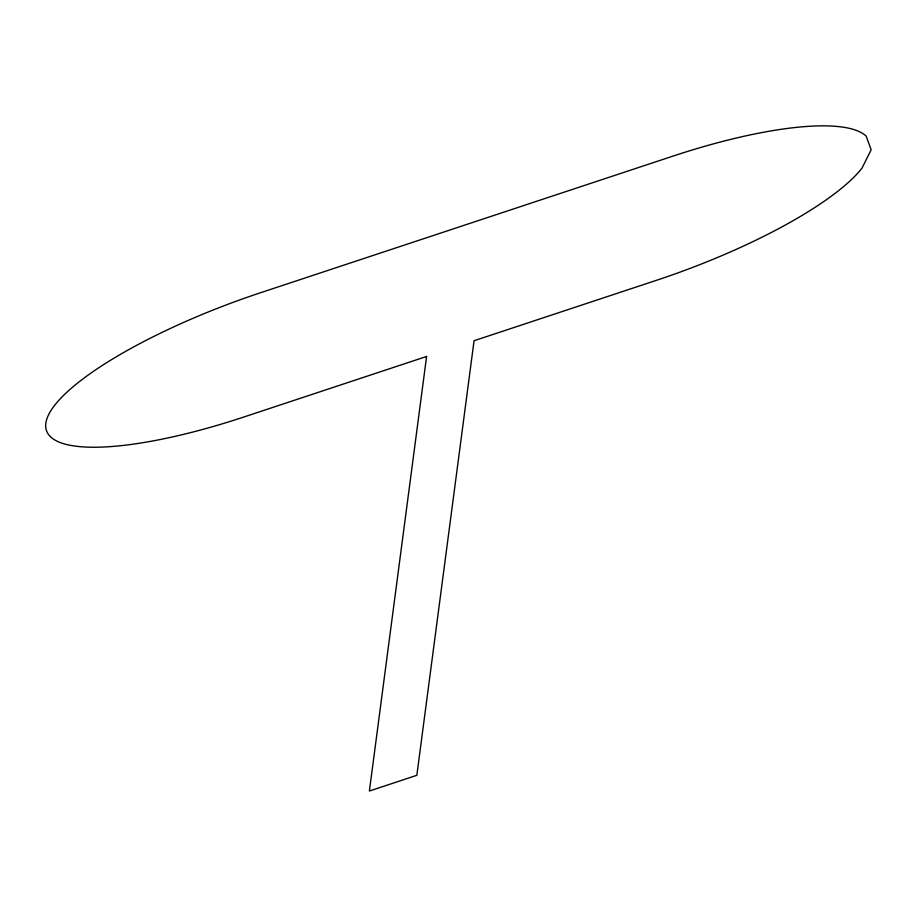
<?xml version="1.0" encoding="UTF-8"?>
<svg xmlns="http://www.w3.org/2000/svg" width="917" height="917" viewBox="0 0 917 917"><rect width="100%" height="100%" fill="white"/><g stroke="black" fill="none" stroke-linecap="round" stroke-linejoin="round"><path stroke-width="1.38" d="M426.6 356.461L369.391 791.027L416.845 775.312L474.055 340.734L656.652 280.247A219.117 55.88 -20.3 0 0 861.946 168.235L871.15 149.803L866.175 136.106A219.117 55.88 -20.3 0 0 672.998 156.108L260.348 292.798A219.186 55.891 -20.3 0 0 45.85 423.241A219.186 55.891 -20.3 0 0 244.002 416.96L426.6 356.461"/></g></svg>
